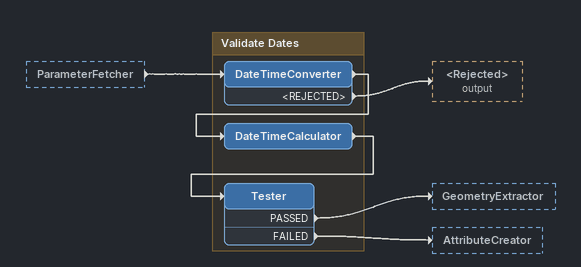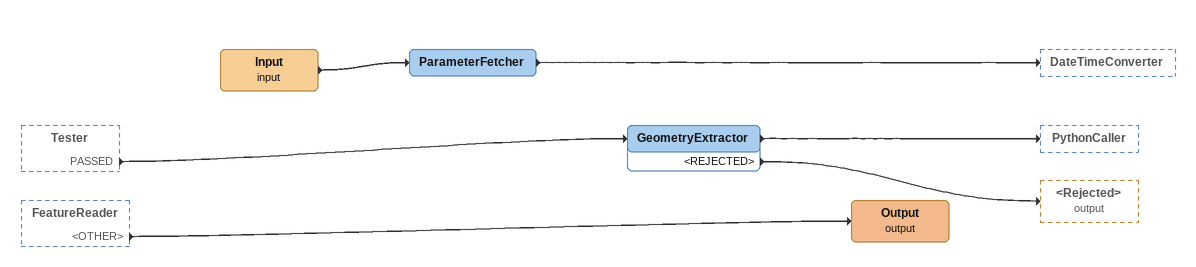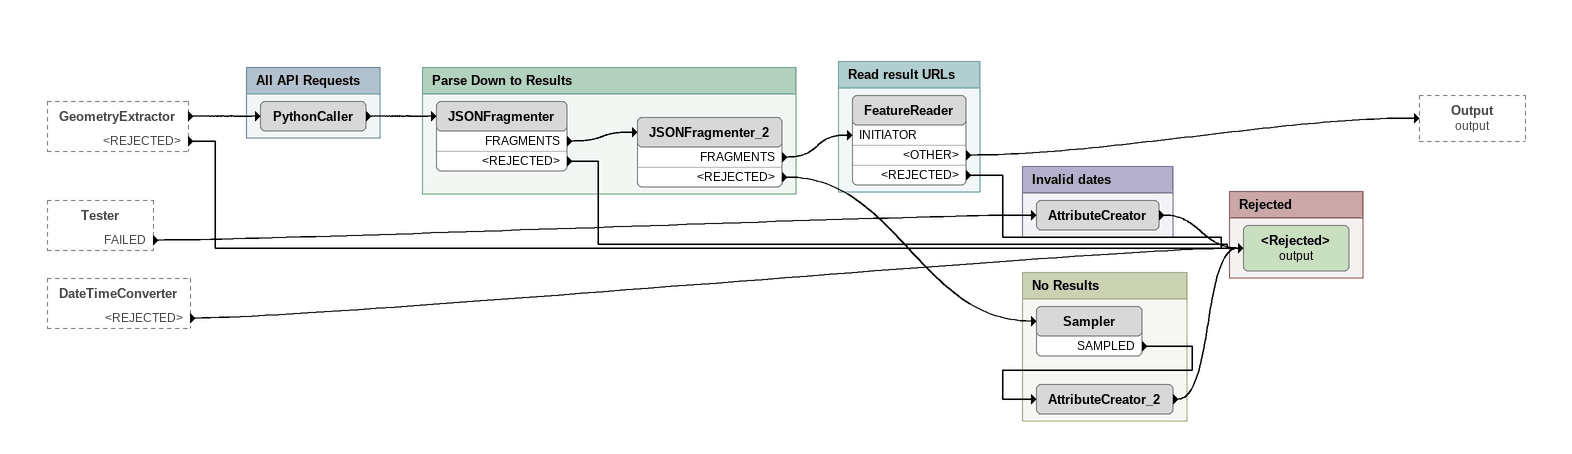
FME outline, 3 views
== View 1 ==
ParameterFetcher [outside]
    -> DateTimeConverter

Bookmark: Validate Dates
DateTimeConverter
    -> DateTimeCalculator
    <REJECTED> -> <Rejected> (output)
DateTimeCalculator
    -> Tester
Tester
    PASSED -> GeometryExtractor
    FAILED -> AttributeCreator

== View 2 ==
Tester [outside]
    PASSED -> GeometryExtractor
FeatureReader [outside]
    <OTHER> -> Output (output)
Input (input)
    -> ParameterFetcher
ParameterFetcher
    -> DateTimeConverter
GeometryExtractor
    -> PythonCaller
    <REJECTED> -> <Rejected> (output)
Output (output)

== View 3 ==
GeometryExtractor [outside]
    -> PythonCaller
    <REJECTED> -> <Rejected> (output)
Tester [outside]
    FAILED -> AttributeCreator
DateTimeConverter [outside]
    <REJECTED> -> <Rejected> (output)

Bookmark: All API Requests
PythonCaller
    -> JSONFragmenter

Bookmark: Parse Down to Results
JSONFragmenter
    FRAGMENTS -> JSONFragmenter_2
    <REJECTED> -> <Rejected> (output)
JSONFragmenter_2
    FRAGMENTS -> FeatureReader [INITIATOR]
    <REJECTED> -> Sampler

Bookmark: Read result URLs
FeatureReader
    <OTHER> -> Output (output)
    <REJECTED> -> <Rejected> (output)

Bookmark: No Results
Sampler
    SAMPLED -> AttributeCreator_2
AttributeCreator_2
    -> <Rejected> (output)

Bookmark: Invalid dates
AttributeCreator
    -> <Rejected> (output)

Bookmark: Rejected
<Rejected> (output)
